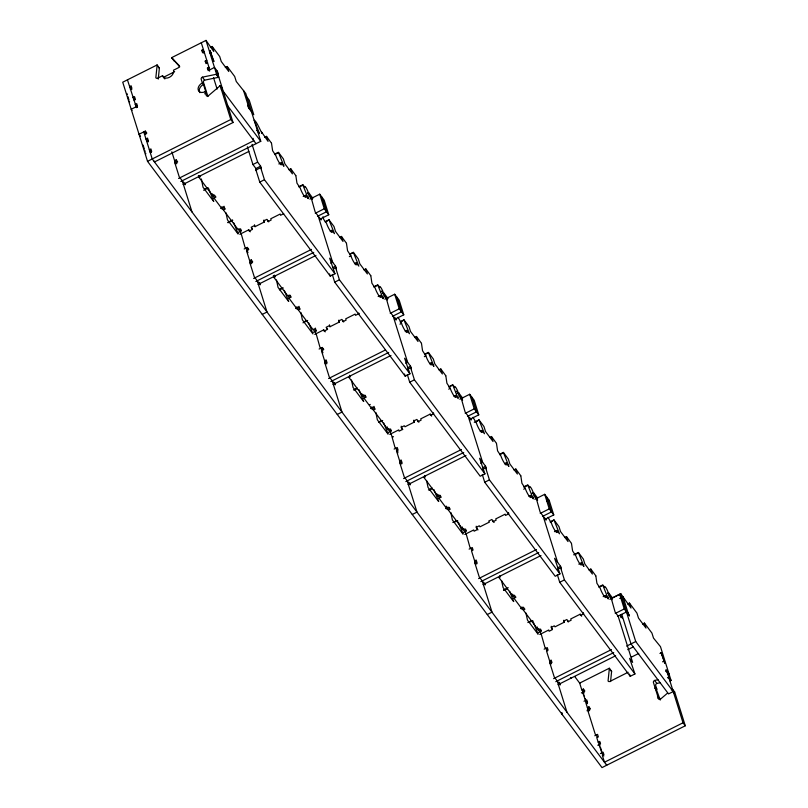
<?xml version="1.0" encoding="UTF-8"?>
<svg xmlns="http://www.w3.org/2000/svg" width="808" height="808" viewBox="0 0 808 808"><rect width="100%" height="100%" fill="white"/><g stroke="black" fill="none" stroke-linecap="round" stroke-linejoin="round"><path stroke-width="1.21" d="M209.949 50.813L213.716 61.398M213.827 61.327L210.09 50.732M238.087 233.764L233.714 222.806M283.901 166.004L278.528 152.631L274.771 154.55M288.678 301.334L284.315 290.375M308.262 198.526L302.758 184.759L298.99 186.648M383.224 298.566L377.851 285.194L374.094 287.113M388.052 433.876L383.679 422.917M438.694 501.414L434.654 491.264M463.055 533.886L458.358 522.15M513.696 601.425L509.656 591.305M533.23 498.677L527.866 485.275L524.099 487.194M583.871 566.216L578.508 552.813L574.74 554.742M582.497 692.012L586.265 702.606M586.376 702.546L587.426 703.677L586.679 701.293M598.89 744.289L602.657 754.925M602.768 754.874L600.415 747.208M664.933 663.035L661.186 652.49M561.641 712.626L562.257 714.575L147.521 161.337L122.725 82.204L157.065 64.963A1.788 1.273 -36.9 0 1 157.116 65.347L155.843 77.629A1.788 1.273 -36.9 0 0 157.802 78.093L162.519 75.72A6.242 4.454 -36.9 0 0 169.387 77.336A6.242 4.454 -36.9 0 0 173.508 70.195L178.225 67.832A1.788 1.273 -36.9 0 0 179.406 65.791L171.831 57.964A1.788 1.273 -36.9 0 1 171.649 57.641L206 40.4L213.767 51.49L212.201 46.49L210.312 47.44M158.247 79.093L159.368 68.357A1.788 1.273 -36.9 0 0 159.317 67.963L157.065 64.963M584.033 692.85L581.78 689.84L579.669 683.103L609.303 668.226A1.788 1.273 -36.9 0 1 609.343 668.62L608.07 680.891A1.788 1.273 -36.9 0 0 610.04 681.356L628.099 672.276M610.565 681.588L611.595 671.62A1.788 1.273 -36.9 0 0 611.555 671.226L609.303 668.226M508.868 466.206L503.364 452.409L499.596 454.298M538.057 633.977L533.361 622.19M571.024 678.033L570.933 677.508M213.716 201.323L209.353 190.314M363.681 401.424L358.984 389.618M433.856 366.186L428.493 352.732L424.735 354.661M608.232 598.758L602.869 585.315L599.112 587.234M221.301 89.648L222.028 89.032A1.788 1.273 -36.9 0 1 222.463 88.759L220.21 85.759A1.788 1.273 -36.9 0 0 219.776 86.032L208.232 95.9A1.788 1.273 -36.9 0 1 206.272 95.445L205.101 91.688A6.242 4.454 -36.9 0 1 198.233 90.082A6.242 4.454 -36.9 0 1 202.353 82.951L201.182 79.194A1.788 1.273 -36.9 0 1 202.364 77.164L216.11 74.326A1.788 1.273 -36.9 0 0 216.574 74.154L218.827 77.154A1.788 1.273 -36.9 0 1 218.362 77.336L204.616 80.164A1.788 1.273 -36.9 0 0 203.434 82.204L207.939 96.566M667.681 693.001L660.469 699.162A1.788 1.273 -36.9 0 1 658.51 698.708L653.42 682.467A1.788 1.273 -36.9 0 1 654.601 680.427L658.035 679.72M671.286 689.911L672.014 689.295A1.788 1.273 -36.9 0 1 672.448 689.022L674.69 692.022L685.275 725.786L602.01 767.6L562.257 714.575M673.539 692.91L674.256 692.294A1.788 1.273 -36.9 0 1 674.69 692.022M204.172 51.995L202.606 52.783L201.818 50.288L203.394 49.5M130.33 89.082L131.906 88.294L131.118 85.789L129.553 86.577L131.805 89.577M209.959 53.227L211.141 52.641L210.009 51.126M162.519 75.72L163.64 77.225L174.639 71.7M207.565 62.822L206 63.61L205.212 61.115L206.787 60.327M133.724 99.909L135.3 99.121L134.512 96.617L132.946 97.404L134.532 99.96M212.575 61.549L213.767 61.014L212.625 59.459M217.514 72.972L218.261 73.972L217.483 71.468L214.474 67.458L208.191 70.619L207.414 68.114L208.979 67.327M215.544 71.053L216.726 70.468L233.037 122.523L154.49 161.964L154.217 161.125M225.311 67.448L227.2 66.498L234.694 76.497L236.269 81.497L245.743 93.415L260.762 141.309L180.82 181.457M146.824 133.108L145.319 131.108L139.037 134.259L140.542 136.269M144.531 134.401L146.107 133.603L145.319 131.108M146.733 141.4L148.298 140.612L147.521 138.107L145.945 138.905L148.197 141.905L147.672 140.208M150.126 152.227L151.692 151.439L150.914 148.935L149.339 149.732L150.924 152.288M147.521 161.337L230.795 119.523L233.037 122.523M171.821 151.793L174.599 160.681L176.174 159.893L177.669 161.893M175.387 163.186L176.952 162.388L176.174 159.893M178.568 178.457L253.793 140.673L253.056 138.319M264.6 137.32L266.489 136.37L271.488 143.167M183.113 184.436L248.844 151.429M198.404 175.488L198.99 177.366L200.556 176.578L199.899 175.7M247.359 146.733L252.924 164.519L257.641 162.145L260.641 166.155L261.428 168.65L260.671 167.65L255.964 170.013L259.752 182.093L330.25 276.134L334.966 273.761L329.644 258.186L335.603 266.216L336.381 268.711L335.633 267.711L333.744 268.66M204.454 189.395L207.282 187.971M274.629 154.156L278.396 152.257L283.345 158.863L284.911 163.862L292.415 173.871L290.85 168.872L288.961 169.811M203.656 190.264L208.363 187.9M252.924 164.519L255.934 168.518L260.641 166.155M211.999 194.698L212.787 194.304M198.99 177.366L212.847 195.859L214.423 195.071L215.918 197.071L213.171 198.455M278.841 163.963L281.194 162.782L283.8 166.125M145.723 134.522L143.753 131.896L152.237 158.964L267.044 312.009L262.277 314.393M259.752 182.093L264.458 179.73L334.966 273.761M220.675 208.454L223.422 207.07L224.927 209.07L223.351 209.868L222.473 207.05M227.876 222.362L232.583 219.998M228.018 222.766L232.724 220.392M299.132 187.052L302.909 185.153M307.495 193.233L308.676 192.637L312.848 198.293M303.202 196.465L305.555 195.273L308.161 198.627M238.491 232.219L241.238 230.846L240.653 228.967M308.666 196.98L309.848 196.394L307.616 190.749A3.565 0.616 63.3 0 0 305.687 187.203A3.565 0.616 63.3 0 0 304.788 186.981L302.758 184.759M310.838 198.435L312.423 197.647M239.814 234.31L248.763 229.815L250.258 231.815M252.47 228.987L251.157 227.24L254.298 225.664L255.045 226.664L264.479 221.927L263.883 220.049M309.858 199.142L319.726 194.183L324.19 200.192L328.755 214.766L319.726 219.301M283.719 213.706L280.578 215.281L280.184 214.039L270.761 218.766L271.145 220.018L268.004 221.594L267.62 220.352M244.167 248.995L247.309 247.42L248.803 249.419M315.272 213.292L324.291 208.757L328.755 214.766M251.157 262.701L249.652 260.701L246.521 250.702L248.086 249.914L247.309 247.42M317.483 216.302L326.543 211.757L321.938 197.192M325.22 221.725L328.987 219.827L333.946 226.432L335.512 231.431L343.006 241.43L341.441 236.431L339.552 237.38M325.361 222.119L328.997 219.847M249.652 260.701L251.227 259.913L252.722 261.913M250.44 263.196L252.005 262.408L251.227 259.913M330.219 231.138L331.785 230.351L334.482 233.663L329.119 220.17M253.621 278.467L311.494 249.399M255.833 281.477L313.746 252.409M258.085 284.477L315.958 255.419M273.356 275.558L273.942 277.427L275.518 276.639L274.387 275.144M330.714 263.156L332.644 262.186M279.406 289.456L282.234 288.042M349.581 254.217L353.359 252.328L358.308 258.924L359.873 263.923L367.377 273.932L365.812 268.933L363.923 269.882M279.558 289.86L283.325 287.961M349.733 254.621L353.369 252.369M349.329 256.631L350.904 255.843A6.242 1.071 63.3 0 0 354.904 263.711A6.242 1.071 63.3 0 0 356.156 262.842L358.853 266.125L353.5 252.722M332.775 267.63L335.603 266.216M354.581 263.63L356.156 262.842M288.133 298.516L290.88 297.132L290.294 295.263M334.704 282.154L339.421 279.79L409.929 373.831L405.212 376.195L334.704 282.154L332.3 274.468M295.637 308.515L298.384 307.141L299.879 309.141L298.314 309.929L297.425 307.111M303.778 321.958L306.606 320.534M373.952 286.719L377.72 284.82L379.76 287.153A3.565 0.616 63.3 0 1 380.639 287.264A3.565 0.616 63.3 0 1 382.578 290.809L384.81 296.455L383.628 297.041M302.97 322.826L307.686 320.463M380.689 291.759L382.578 290.809M382.457 293.294L383.628 292.708L388.082 298.647M378.164 296.526L380.517 295.344L383.123 298.687M313.454 332.28L316.201 330.906L315.322 328.088M385.84 298.475L387.386 297.708M314.767 334.371L323.715 329.866L325.22 331.876M327.614 329.3L326.119 327.301L329.26 325.725L330.007 326.725L339.431 321.988L338.845 320.12M384.81 299.192L394.678 294.233L399.192 300.233L403.758 314.807L394.738 319.342M358.671 313.767L355.53 315.342L355.136 314.09L345.713 318.827L346.107 320.079L342.966 321.655L342.572 320.402M319.12 349.046L322.261 347.47L323.766 349.47M390.224 313.342L399.243 308.818L403.758 314.807M326.109 362.752L324.604 360.752L321.473 350.763L323.049 349.975L322.261 347.47M392.476 316.342L401.505 311.807L396.94 297.233L401.495 311.817M400.223 321.766L404 319.867L408.949 326.472L410.514 331.472L418.009 341.471L416.443 336.471L414.565 337.421M400.374 322.16L404.01 319.918M324.604 360.752L326.18 359.964L326.957 362.469L325.392 363.257M399.97 324.17L401.546 323.382A6.242 1.071 63.3 0 0 405.535 331.26A6.242 1.071 63.3 0 0 406.798 330.391L409.464 333.734L404.141 320.271M405.222 331.179L406.798 330.391M328.573 378.528L385.335 350.026M330.826 381.527L388.719 352.45M333.088 384.517L390.971 355.459M405.717 363.196L407.606 362.257L393.122 316.029M353.47 389.971L357.247 388.082M424.594 354.257L428.361 352.369L433.31 358.964L434.876 363.964L442.38 373.973L440.815 368.973L438.926 369.923M354.56 389.9L357.389 388.476M424.341 356.671L425.907 355.884A6.242 1.071 63.3 0 0 429.906 363.751A6.242 1.071 63.3 0 0 431.159 362.883L433.765 366.226M407.777 367.67L410.605 366.256L411.393 368.751L410.636 367.751L407.808 369.175M349.49 375.306L350.521 376.68L348.955 377.467L362.812 395.96L364.388 395.173L365.883 397.172L363.135 398.556M429.583 363.671L431.159 362.883M337.289 414.433L341.996 412.07L332.209 380.831M409.707 382.194L414.423 379.831L484.931 473.872L480.215 476.235L409.707 382.194L407.303 374.508M369.458 404.808L370.246 404.414M370.64 408.555L373.387 407.181L374.882 409.181L373.316 409.969L372.438 407.151M378.78 421.998L381.608 420.574M448.955 386.759L452.722 384.861L454.763 387.143A3.565 0.616 63.3 0 1 455.641 387.305A3.565 0.616 63.3 0 1 457.581 390.85L458.974 395.375L461.924 399.304M378.922 422.392L382.689 420.503M449.096 387.153L452.722 384.861M448.703 389.163L450.268 388.375A6.242 1.071 63.3 0 0 454.268 396.253A6.242 1.071 63.3 0 0 455.52 395.385L458.227 398.657L452.864 385.264M455.692 391.799L457.581 390.85M456.661 393.577L458.55 392.627M457.459 393.334L458.631 392.749L462.62 398.061M453.955 396.173L455.52 395.385M373.316 409.969L388.133 429.735L389.709 428.947L391.203 430.947L388.456 432.32M458.631 397.082L459.813 396.496L458.631 392.749M460.843 398.516L462.388 397.748M389.769 434.401L398.728 429.906L399.112 431.159L402.253 429.583L401.192 426.19M413.848 420.16L414.443 422.029L405.01 426.765L404.263 425.766L401.121 427.341L402.808 429.593M431.644 416.13L430.149 414.13L420.716 418.867L421.109 420.12L417.968 421.695L417.574 420.443M459.813 399.233L469.68 394.274L474.195 400.273L478.76 414.847L469.741 419.382M392.536 437.158L393.496 436.674M394.122 449.086L397.273 447.511L398.051 450.006L396.486 450.803L399.617 460.792L401.859 463.792M465.226 413.383L474.256 408.848L478.76 414.847M467.479 416.383L476.518 411.848L471.943 397.273M474.286 422.271L479.003 419.908L483.952 426.513L485.517 431.512L493.021 441.511L491.456 436.512L489.567 437.461M475.377 422.2L479.013 419.958M399.617 460.792L401.182 460.005L401.97 462.499L400.394 463.297M480.225 431.219L481.8 430.432L484.487 433.745L479.124 420.251M403.576 478.568L461.459 449.5M405.828 481.568L463.721 452.49M408.091 484.558L465.974 455.5M480.73 463.236L482.608 462.297L468.125 416.07M428.472 490.012L432.25 488.123M429.563 489.941L432.391 488.517M499.738 454.702L503.505 452.803M482.78 467.711L485.608 466.297L486.396 468.791L485.648 467.792L482.82 469.216M424.594 475.468L425.523 476.72L423.958 477.508L437.825 496.001L439.39 495.213L440.895 497.213L438.138 498.597M504.596 463.711L506.161 462.923L508.767 466.267M412.292 514.474L416.999 512.11L407.212 480.871M484.719 482.235L489.426 479.871L559.934 573.912L555.217 576.276L484.719 482.235L482.305 474.549M513.928 469.963L515.817 469.014L520.817 475.801M445.642 508.596L448.389 507.212L449.894 509.222L448.319 510.01L447.44 507.192M452.844 522.503L456.611 520.615M523.958 486.79L527.725 484.901L529.755 487.123A3.565 0.616 63.3 0 1 530.654 487.345A3.565 0.616 63.3 0 1 532.583 490.89L534.815 496.536L533.634 497.122M453.924 522.433L457.702 520.544M523.705 489.204L525.281 488.416A6.242 1.071 63.3 0 0 529.27 496.294A6.242 1.071 63.3 0 0 530.533 495.415L533.129 498.768M531.674 493.617L533.553 492.668M532.462 493.375L533.644 492.789L537.613 498.092M528.957 496.213L530.533 495.415M448.319 510.01L463.136 529.775L464.711 528.987L466.216 530.987L463.459 532.361M535.845 498.546L537.391 497.789M464.782 534.442L473.73 529.947L474.124 531.199L477.265 529.624L476.195 526.23M534.825 499.273L544.693 494.314L549.188 500.324L553.763 514.908L544.733 519.433M546.996 501.425L549.188 500.324M469.135 549.127L472.276 547.551L473.054 550.046L471.488 550.844L474.619 560.833L476.871 563.832M540.229 513.423L549.258 508.889L553.763 514.908M542.491 516.433L551.51 511.898L546.935 497.314M550.238 521.847L554.005 519.948L558.954 526.553L560.52 531.553L568.024 541.552L566.459 536.552L564.57 537.502M550.379 522.241L554.005 519.948M474.619 560.833L476.185 560.045L476.973 562.54L475.397 563.338M554.45 531.654L556.803 530.472L559.49 533.785L554.147 520.352M478.589 578.609L536.462 549.541M480.841 581.619L538.714 552.541M483.083 584.618L540.966 555.55M503.485 590.052L508.192 587.689M573.66 554.813L578.366 552.45L583.325 559.045L584.891 564.045L592.385 574.054L590.82 569.054L588.941 570.004M503.626 590.446L507.394 588.557M557.793 567.751L560.621 566.337L561.398 568.832L560.651 567.832L557.823 569.256M511.959 594.87L512.747 594.476M499.778 575.75L500.526 576.75L498.95 577.538L512.817 596.031L514.383 595.244L515.888 597.243L513.141 598.627M578.811 564.146L581.164 562.964L583.77 566.307M487.295 614.514L492.011 612.151L482.224 580.912M559.722 582.275L564.438 579.912L634.937 673.953L630.23 676.316L559.722 582.275L557.308 574.589M520.635 608.626L523.392 607.242L524.887 609.242L523.321 610.04L522.433 607.222M527.846 622.544L531.614 620.655M598.96 586.84L602.738 584.942L604.768 587.224A3.565 0.616 63.3 0 1 605.657 587.386A3.565 0.616 63.3 0 1 607.596 590.931L609.808 596.567L608.636 597.152M528.937 622.473L531.765 621.049M607.454 593.405L608.636 592.809L612.383 597.819M603.172 596.647L605.535 595.456L608.131 598.809M523.321 610.04L538.138 629.806L539.704 629.008L541.209 631.018L538.461 632.391M610.858 598.597L620.726 593.638L630.998 608.07L629.432 603.071L627.543 604.02M539.784 634.492L548.733 629.998L549.127 631.25L552.268 629.674L551.207 626.281M563.853 620.221L564.438 622.099L555.015 626.836L554.268 625.836L551.127 627.412L552.44 629.159M581.659 616.221L580.154 614.221L570.731 618.958L571.125 620.201L567.984 621.786L567.59 620.534M609.828 599.324L619.696 594.365L621.948 597.365L619.756 598.465M544.138 649.178L547.279 647.602L548.066 650.097L546.491 650.884L549.622 660.883L551.127 662.883M615.241 613.474L624.261 608.939L629.472 615.969L627.937 612.474M617.494 616.474L626.513 611.939M622.534 616.827L620.968 617.615L620.18 615.12L622.433 618.12M549.622 660.883L551.197 660.096L551.975 662.59L550.41 663.378M642.542 624.018L644.43 623.079L651.935 633.078L653.5 638.078L660.479 646.663L671.054 680.427A1.788 1.273 -36.9 0 1 670.59 680.599L669.731 680.77M553.591 678.649L611.474 649.582M555.793 681.679L613.726 652.591M626.614 646.117L635.734 641.542L673.236 691.557L668.529 693.92L631.018 643.905L621.756 614.332M558.045 684.679L615.625 655.763M627.755 649.672L633.27 646.905M631.29 657.187L638.704 653.46M581.78 689.84L583.356 689.052L584.861 691.052M581.386 692.931L584.144 691.557L583.356 689.052M659.944 653.49L661.126 652.894L662.247 654.399M584.002 701.263L586.749 699.88L587.537 702.384L585.962 703.172L587.376 707.677L589.628 710.676M662.55 661.813L663.732 661.227L664.863 662.722M566.964 712.212L557.227 680.952M587.376 707.677L588.941 706.889L590.446 708.889M586.982 710.767L589.729 709.384L588.941 706.889M665.529 671.317L666.711 670.731L683.023 722.786L685.275 725.786M667.782 674.316L668.963 673.731M594.809 735.755L597.556 734.371L598.344 736.876L596.769 737.664L598.183 742.168L599.677 744.168M598.183 742.168L599.748 741.38L600.536 743.875L597.789 745.259M600.395 753.581L603.142 752.208L603.93 754.702L602.354 755.49L604.475 762.237L683.023 722.786M667.479 677.771L668.347 677.599A1.788 1.273 -36.9 0 0 668.812 677.417L671.054 680.427M655.864 689.79A6.242 4.454 -36.9 0 1 656.843 689.214L655.672 685.467A1.788 1.273 -36.9 0 1 656.843 683.427L660.288 682.72M213.605 201.354L203.03 187.244L201.404 178.982M237.966 233.855L227.492 219.917L225.967 212.837M288.577 301.435L278.033 287.385L276.498 279.952M363.56 401.465L353.035 387.426L351.5 379.992M387.931 433.957L377.376 419.867L375.861 412.484M438.572 501.505L428.048 487.466L426.563 480.487M462.934 533.997L452.379 519.908L450.864 512.524M513.575 601.546L503.091 587.578L501.576 580.518M537.936 634.038L527.472 620.1L525.937 613.02M570.903 678.094L570.438 677.569M664.802 663.156L661.126 652.894M582.608 691.911L583.861 694.365M599.001 744.239L599.93 745.754M171.831 57.964L179.76 66.832M212.201 46.49L219.695 56.489L221.261 61.489L228.765 71.498L227.2 66.498M629.432 603.071L636.926 613.07L638.492 618.07L645.996 628.079L644.43 623.079M246.965 97.142L249.218 100.142L253.783 114.716L248.49 107.747L247.713 105.242L248.46 106.242M290.85 168.872L295.849 175.659M341.441 236.431L346.45 243.228M365.812 268.933L370.811 275.72M416.443 336.471L421.453 343.269M440.815 368.973L445.814 375.76M491.456 436.512L496.455 443.309M503.364 452.409L508.313 459.005L509.878 464.004L517.383 474.013L515.817 469.014M566.459 536.552L571.458 543.35M590.82 569.054L595.829 575.841M201.818 50.288L204.071 53.288M668.963 673.741L665.964 669.731L667.499 673.236M308.979 193.779L308.232 192.779L309.01 195.273L312.191 199.515M383.931 293.839L383.184 292.839L383.972 295.334L387.386 299.889M533.947 493.92L533.199 492.92L533.977 495.415L536.926 499.344M608.949 593.961L608.202 592.961L608.99 595.456L612.161 599.688M462.156 399.617L462.62 400.243M537.158 499.657L537.633 500.283M216.11 74.326L218.362 77.336M668.347 677.599L670.59 680.599M205.212 61.115L206.717 63.115M256.974 130.472L256.833 130.28A6.242 1.071 63.3 0 1 256.924 130.593M257.399 131.037L259.519 133.603L254.177 120.17C256.409 120.826 260.105 130.149 262.044 133.371L261.661 132.118L268.054 141.37L266.489 136.37M350.904 255.843L347.571 250.783L346.47 243.349M401.546 323.382L398.021 317.231M425.907 355.884L422.554 350.753L421.483 343.39M450.268 388.375L446.915 383.245L445.844 375.892M525.281 488.416L521.928 483.285L520.847 475.932M207.414 68.114L209.656 71.124M219.776 86.032L222.028 89.032M672.014 689.295L674.256 692.294M223.25 91.294L260.762 141.309M226.796 104.666L256.045 143.683M202.364 77.164L204.616 80.164M654.601 680.427L656.843 683.427M202.353 82.951L203.485 84.446L206.222 93.193A6.242 4.454 -36.9 0 1 204.656 93.789M654.743 688.285A6.242 4.454 -36.9 0 1 655.712 687.709L656.843 689.214M205.101 91.688L206.222 93.193M559.934 573.912L554.611 558.328L560.621 566.337M655.712 687.709L660.247 700.071M410.605 366.256L404.606 358.247L409.929 373.831M485.608 466.297L479.609 458.288L484.931 473.872M171.649 57.641L173.902 60.64A1.788 1.273 -36.9 0 0 174.084 60.964M255.964 170.013L256.52 170.771M358.661 313.019L359.227 313.777M433.482 412.817L433.684 413.807L430.533 415.383L430.149 414.13M508.676 513.1L508.303 512.605L508.686 513.848L505.545 515.423L505.151 514.171L495.728 518.908L496.112 520.16L492.971 521.736L492.577 520.483M157.116 65.347L159.368 68.357M609.343 668.62L611.595 671.62M268.741 221.847L266.872 219.352L263.721 220.927L264.479 221.927M343.703 321.917L341.824 319.413L338.683 320.988L339.431 321.988M418.897 422.2L416.827 419.453L413.686 421.029L414.443 422.029M494.092 522.493L491.84 519.494L488.699 521.069L489.446 522.069L480.013 526.806L479.265 525.806L476.124 527.382L478.003 529.886M568.519 621.776L566.832 619.524L563.691 621.1L564.438 622.099M241.238 230.846L239.744 228.836L238.168 229.634L223.351 209.868M290.88 297.132L289.385 295.132L287.81 295.92L273.942 277.427M316.201 330.906L314.706 328.906L313.13 329.694L298.314 309.929M574.751 676.538L579.871 683.376M247.793 250.955L244.986 247.197L241.168 233.623L238.39 229.108M322.756 351.015L319.948 347.268L316.13 333.684L313.403 329.331M397.95 451.308L394.95 447.309L391.133 433.724L388.163 428.583M472.387 550.591L469.953 547.339L466.135 533.765L463.216 528.785M547.582 650.884L544.956 647.38L541.138 633.805L538.269 628.977M246.521 250.702L248.016 252.702M321.473 350.763L322.978 352.763M396.486 450.803L397.98 452.803M137.39 107.413L135.138 104.414L136.714 103.626L137.491 106.121L131.209 109.272L132.047 110.403M136.481 107.656L127.442 79.84M588.719 710.929L587.406 709.172L595.233 734.159L597.536 737.229M174.599 160.681L176.851 163.681M250.995 263.943L249.682 262.196L254.247 276.77L260.206 284.8L259.469 282.457M175.942 163.923L174.629 162.176L179.204 176.75L185.244 184.729L184.709 183.012M325.957 364.004L324.644 362.257L329.209 376.831L335.209 384.84L334.522 382.649M400.96 464.044L399.647 462.297L404.212 476.871L410.212 484.871L409.575 482.841M475.962 564.085L474.649 562.338L479.225 576.912L485.224 584.911L484.628 583.043M550.965 664.125L549.662 662.378L554.227 676.952L560.176 684.982L559.59 683.103M559.298 682.356L559.54 682.952M602.697 754.49L603.829 755.995M129.644 101.98L129.401 101.414M532.704 620.584L533.028 621.382M433.987 489.648L434.32 490.456M308.676 322.877L312.949 333.926L302.364 319.827L300.859 312.444M208.696 188.708L209.019 189.506M145.844 153.843L145.591 153.076M150.47 151.227L149.975 149.672M622.978 596.637L628.715 614.969M620.726 593.638L635.734 641.542M619.696 594.365L624.261 608.939M611.313 598.566L615.13 612.141L618.13 616.15L632.624 662.378L629.624 658.369L634.937 673.953M629.533 674.114L630.23 676.316M583.295 612.646L583.689 613.888L580.548 615.474L580.154 614.221M544.693 494.314L549.258 508.889M545.592 518.393L546.127 520.11L540.128 512.1L536.31 498.526M560.651 567.832L564.438 579.912M543.128 516.11L557.621 562.328M583.507 691.163L583.77 692.001M589.093 708.99L589.446 710.111M599.728 742.916L599.9 743.481M606.455 764.388L606.717 765.237L266.994 312.029L257.247 280.77M584.346 695.93L584.507 696.445M585.164 698.526L586.305 702.172M469.68 394.274L474.256 408.848M551.187 661.691L551.44 662.651M540.623 629.139L541.209 631.018M537.259 626.988L538.138 629.806M470.539 418.191L471.125 420.069L465.125 412.06L461.307 398.485M485.648 467.792L489.426 479.871M561.691 712.606L562.297 714.555M521.524 607.101L522.21 609.293L514.716 599.284L513.444 595.223M512.232 594.153L512.817 596.031M394.678 294.233L399.243 308.818M476.478 562.59L476.771 563.53M465.62 529.109L466.216 530.987M462.257 526.957L463.136 529.775M395.486 317.999L396.122 320.029L390.123 312.019L386.305 298.445M410.636 367.751L414.423 379.831M449.309 507.343L449.894 509.222M446.228 506.121L446.42 506.747M446.521 507.06L447.208 509.252L439.704 499.243L438.34 494.87M404.525 374.003L405.212 376.195M440.299 495.334L440.895 497.213M437.229 494.122L437.825 496.001M319.726 194.183L324.291 208.757M401.475 462.55L401.768 463.489M390.618 429.068L391.203 430.947M387.254 426.917L388.133 429.735M320.675 218.584L321.119 219.988L315.16 211.959L311.343 198.384M335.633 267.711L339.421 279.79M318.16 215.958L332.603 262.216M374.003 406.363L374.882 409.181M371.518 407.02L372.205 409.212L364.701 399.202L363.327 394.829M329.563 273.932L330.25 276.134M365.297 395.294L365.883 397.172M362.226 394.082L362.812 395.96M329.422 324.846L330.007 326.725M326.856 328.29L327.25 329.543L324.109 331.118L323.715 329.866M243.501 90.415L249.238 108.737M325.826 360.419L326.866 363.751M260.671 167.65L264.458 179.73M252.066 144.369L257.641 162.145M255.934 168.518L256.52 170.397M299 306.323L299.879 309.141M296.516 306.979L297.203 309.171L289.698 299.162L288.527 295.415M206 40.4L216.574 74.154M220.21 85.759L230.795 119.523M213.514 77.629L217.11 89.082M201.283 42.763L209.767 69.842M254.459 224.786L255.045 226.664M251.904 228.24L252.298 229.492L249.157 231.068L248.763 229.815M251.51 262.449L251.753 263.408M224.038 206.262L224.927 209.07M221.554 206.919L222.24 209.11L214.736 199.101L213.463 195.041M212.262 193.981L212.847 195.859M182.244 180.729L191.991 211.989M134.865 99.364L135.027 99.889M136.774 105.444L136.946 105.999M137.128 106.565L137.299 107.131M151.268 151.692L151.429 152.207M133.744 97.869L134.067 98.909M126.907 93.465L127.24 94.506M127.866 96.516L128.987 100.081M144.289 148.914L143.097 145.097M144.773 150.47L145.097 151.51M595.85 575.973L596.93 583.325L600.283 588.456A6.242 1.071 63.3 0 0 604.283 596.334A6.242 1.071 63.3 0 0 605.535 595.456M571.488 543.471L572.589 550.905L575.922 555.965A6.242 1.071 63.3 0 0 579.912 563.832A6.242 1.071 63.3 0 0 581.164 562.964M548.036 517.312L551.551 523.463A6.242 1.071 63.3 0 0 555.55 531.341A6.242 1.071 63.3 0 0 556.803 530.472M496.486 443.43L497.587 450.864L500.909 455.924A6.242 1.071 63.3 0 0 504.909 463.792A6.242 1.071 63.3 0 0 506.161 462.923M473.023 417.271L476.548 423.422A6.242 1.071 63.3 0 0 480.548 431.3A6.242 1.071 63.3 0 0 481.8 430.432M370.842 275.851L371.912 283.204L375.266 288.335A6.242 1.071 63.3 0 0 379.265 296.213A6.242 1.071 63.3 0 0 380.517 295.344M322.958 216.736L323.766 219.493L326.543 223.341A6.242 1.071 63.3 0 0 330.533 231.219A6.242 1.071 63.3 0 0 331.785 230.351M295.88 175.791L296.96 183.143L300.313 188.274A6.242 1.071 63.3 0 0 304.303 196.152A6.242 1.071 63.3 0 0 305.555 195.273M271.518 143.289L272.619 150.722L275.942 155.782A6.242 1.071 63.3 0 0 279.942 163.65A6.242 1.071 63.3 0 0 281.194 162.782M164.882 78.921A6.242 4.454 -36.9 0 1 163.64 77.225M199.94 92.678A6.242 4.454 -36.9 0 1 203.485 84.446M659.58 697.96A6.242 4.454 -36.9 0 1 658.015 698.546M658.459 696.456A6.242 4.454 -36.9 0 1 657.439 696.89"/></g></svg>
